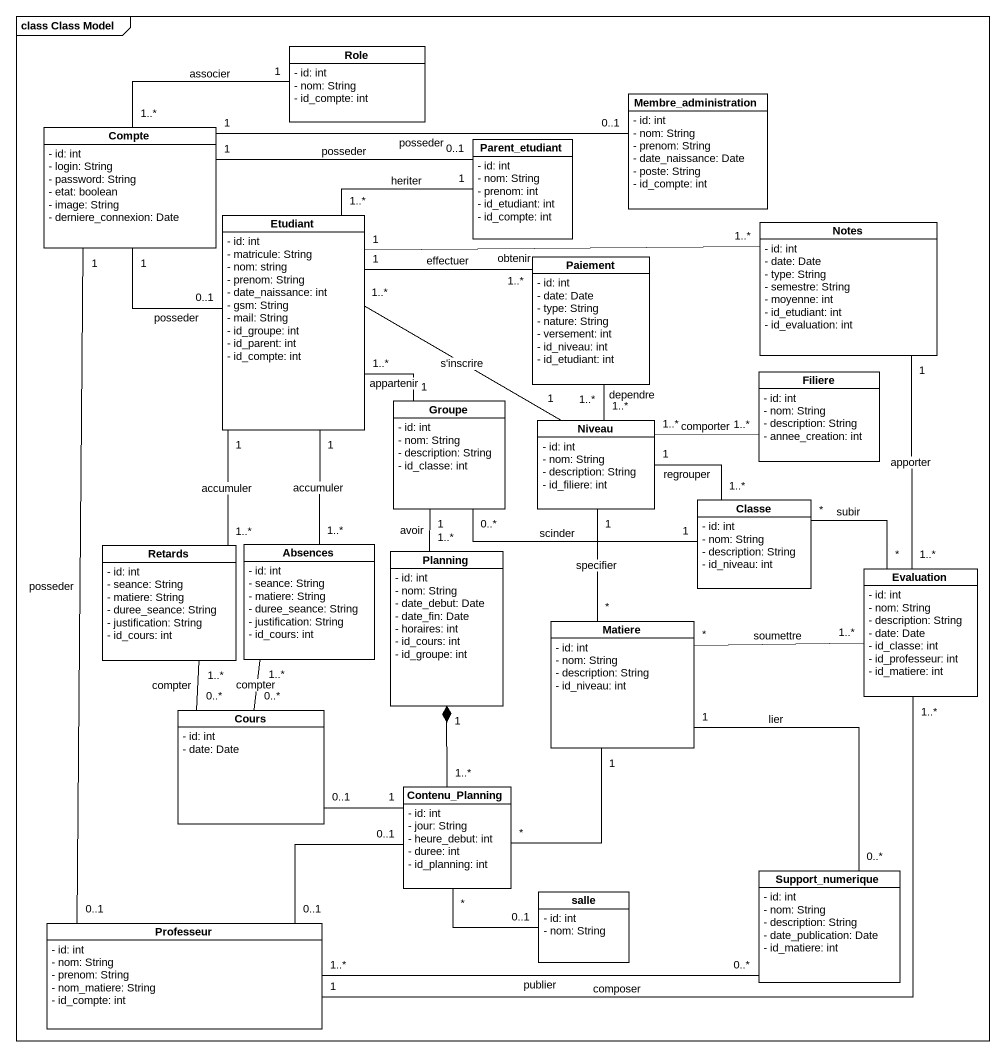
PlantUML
@startuml
mainframe class Class Model
hide circle
hide empty members
skinparam classAttributeIconSize 0
class Role {
  - id: int
  - nom: String
  - id_compte: int
}
class Membre_administration {
  - id: int
  - nom: String
  - prenom: String
  - date_naissance: Date
  - poste: String
  - id_compte: int
}
class Compte {
  - id: int
  - login: String
  - password: String
  - etat: boolean
  - image: String
  - derniere_connexion: Date
}
class Parent_etudiant {
  - id: int
  - nom: String
  - prenom: int
  - id_etudiant: int
  - id_compte: int
}
class Etudiant {
  - id: int
  - matricule: String
  - nom: string
  - prenom: String
  - date_naissance: int
  - gsm: String
  - mail: String
  - id_groupe: int
  - id_parent: int
  - id_compte: int
}
class Notes {
  - id: int
  - date: Date
  - type: String
  - semestre: String
  - moyenne: int
  - id_etudiant: int
  - id_evaluation: int
}
class Paiement {
  - id: int
  - date: Date
  - type: String
  - nature: String
  - versement: int
  - id_niveau: int
  - id_etudiant: int
}
class Filiere {
  - id: int
  - nom: String
  - description: String
  - annee_creation: int
}
class Groupe {
  - id: int
  - nom: String
  - description: String
  - id_classe: int
}
class Niveau {
  - id: int
  - nom: String
  - description: String
  - id_filiere: int
}
class Classe {
  - id: int
  - nom: String
  - description: String
  - id_niveau: int
}
class Retards {
  - id: int
  - seance: String
  - matiere: String
  - duree_seance: String
  - justification: String
  - id_cours: int
}
class Absences {
  - id: int
  - seance: String
  - matiere: String
  - duree_seance: String
  - justification: String
  - id_cours: int
}
class Planning {
  - id: int
  - nom: String
  - date_debut: Date
  - date_fin: Date
  - horaires: int
  - id_cours: int
  - id_groupe: int
}
class Evaluation {
  - id: int
  - nom: String
  - description: String
  - date: Date
  - id_classe: int
  - id_professeur: int
  - id_matiere: int
}
class Matiere {
  - id: int
  - nom: String
  - description: String
  - id_niveau: int
}
class Cours {
  - id: int
  - date: Date
}
class Contenu_Planning {
  - id: int
  - jour: String
  - heure_debut: int
  - duree: int
  - id_planning: int
}
class Support_numerique {
  - id: int
  - nom: String
  - description: String
  - date_publication: Date
  - id_matiere: int
}
class Professeur {
  - id: int
  - nom: String
  - prenom: String
  - nom_matiere: String
  - id_compte: int
}
class salle {
  - id: int
  - nom: String
}
Role "1" -left- "1..*" Compte : associer
Compte "1" -right- "0..1" Membre_administration : posseder
Compte "1" -right- "0..1" Parent_etudiant : posseder
Compte "1" -- "0..1" Etudiant : posseder
Etudiant "1..*" -right- "1" Parent_etudiant : heriter
Etudiant "1" -right- "1..*" Notes : obtenir
Etudiant "1" -right- "1..*" Paiement : effectuer
Etudiant "1..*" -- "1" Groupe : appartenir
Etudiant "1" -- "1..*" Retards : accumuler
Etudiant "1" -- "1..*" Absences : accumuler
Notes "1" -- "1..*" Evaluation : apporter
Groupe "0..*" -right- "1" Classe : scinder
Groupe "1" -- "1..*" Planning : avoir
Niveau "1" -left- "1..*" Etudiant : s'inscrire
Niveau "1..*" -up- "1..*" Paiement : dependre
Niveau "1..*" -right- "1..*" Filiere : comporter
Niveau "1" -right- "1..*" Classe : regrouper
Niveau "1" -- "*" Matiere : specifier
Classe "*" -right- "*" Evaluation : subir
Absences "1..*" -- "0..*" Cours : compter
Matiere "*" -right- "1..*" Evaluation : soumettre
Matiere "1" -- "*" Contenu_Planning
Matiere "1" -- "0..*" Support_numerique : lier
Cours "0..*" -up- "1..*" Retards : compter
Cours "0..1" -right- "1" Contenu_Planning
Contenu_Planning "1..*" -up-* "1" Planning
Contenu_Planning "*" -- "0..1" salle
Professeur "0..1" -up- "1" Compte : posseder
Professeur "1" -right- "1..*" Evaluation : composer
Professeur "0..1" -right- "0..1" Contenu_Planning
Professeur "1..*" -right- "0..*" Support_numerique : publier
@enduml
